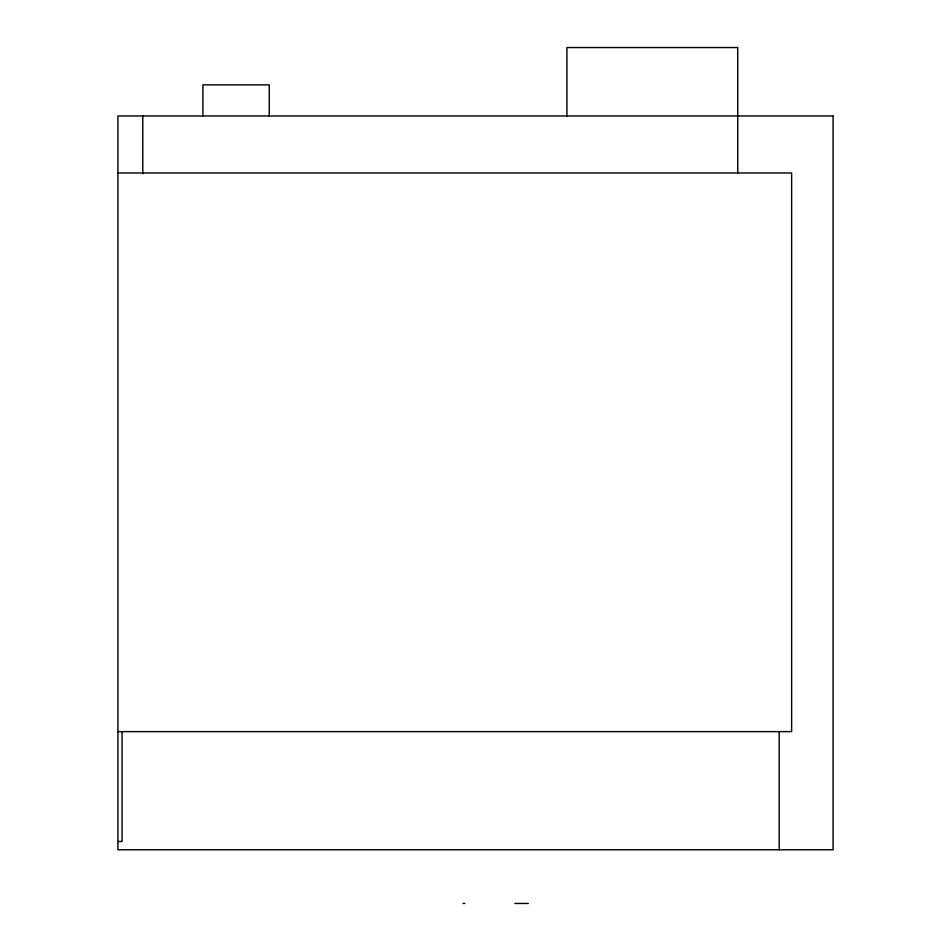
<?xml version="1.0" encoding="UTF-8"?>
<svg xmlns="http://www.w3.org/2000/svg" width="951" height="951" viewBox="0 0 951 951"><rect width="100%" height="100%" fill="white"/><g stroke="black" fill="none" stroke-linecap="round" stroke-linejoin="round"><path stroke-width="1.43" d="M117.924 172.963L791.624 172.963L791.624 731.616L117.924 731.616M117.924 841.48L122.061 841.48L122.061 731.616M463.066 903.45L464.825 903.45M514.883 903.45L528.304 903.45M779.19 731.616L779.19 849.778M737.726 172.963L737.726 47.55L566.927 47.55L566.927 115.963M269.24 116.034L269.24 84.865L202.908 84.865L202.908 116.034M142.793 115.963L142.793 173.843M833.076 115.963L117.924 115.963L117.924 849.778L833.076 849.778L833.076 115.963"/></g></svg>
